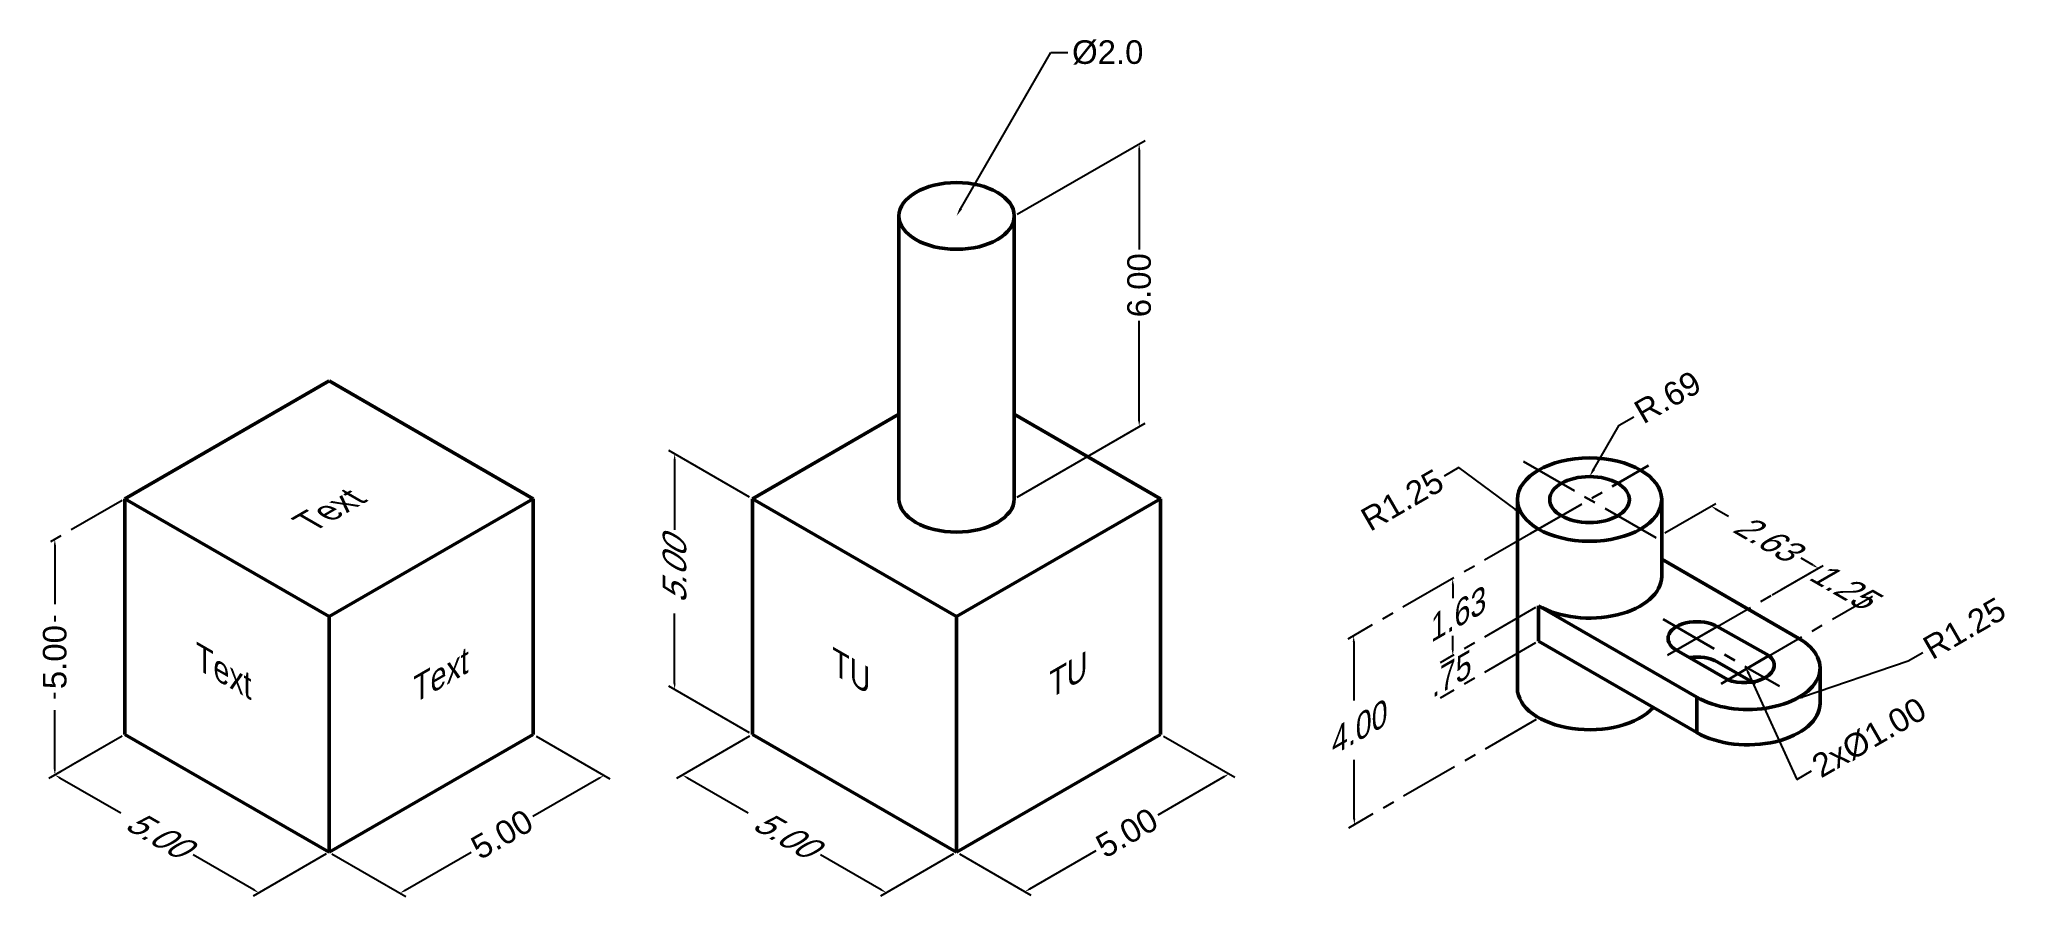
# Model space of a CAD drawing. Header units: inches. Extents: x 8.4 to 50.1, y 7.1 to 25.3.
import ezdxf
from ezdxf import colors
from ezdxf.entities.mleader import LeaderData, LeaderLine
from ezdxf.enums import TextEntityAlignment as Align
from ezdxf.math import Vec2, Vec3

# ---------------------------------------------------------------- set-up
doc = ezdxf.new("R2010")
doc.units = ezdxf.units.IN
doc.header["$MEASUREMENT"] = 0
doc.linetypes.add('CENTER', pattern=[2, 1.25, -0.25, 0.25, -0.25])
doc.linetypes.add('HIDDEN', pattern=[0.375, 0.25, -0.125])
for name, color, linetype, lineweight in [('Center Lines', 7, 'CENTER', 30), ('Dim ASME Y14.5 Small', 7, 'Continuous', 30), ('Hidden Lines', 7, 'HIDDEN', 35), ('Object', 7, 'Continuous', 50)]:
    doc.layers.add(name, color=color, linetype=linetype, lineweight=lineweight)
doc.styles.add('-30 Oblique', font='arial.ttf')
doc.styles.add('0 Oblique', font='arial.ttf')
doc.styles.get("Standard").update_dxf_attribs({"font": 'arial.ttf', "oblique": 30})
doc.dimstyles.new('ASME Y14.5 Small Radii', dxfattribs={"dimtxt": 0.5, "dimasz": 0.125, "dimexe": 0.125, "dimexo": 0.0625, "dimgap": 0.09, "dimtad": 0, "dimzin": 4, "dimdsep": 46, "dimtxsty": 'Standard', "dimcen": -0.09, "dimadec": 0, "dimazin": 0, "dimtfac": 1, "dimtix": 1, "dimtofl": 0, "dimtmove": 2, "dimatfit": 3, "dimfxl": 1, "dimtolj": 1, "dimtzin": 0, "dimarcsym": 0})

# ---------------------------------------------------------------- blocks, each defined once
blk = doc.blocks.new('*D2')
at = {"layer": 'Defpoints', "color": 0, "transparency": 16777216}
for p in [(10.18175835379593, 10.54178878304715), (14.51188537271812, 8.04178878304714), (13.02325327365803, 7.182326639930482)]:
    blk.add_point(p, dxfattribs=at)
at = {"layer": 'Dim ASME Y14.5 Small', "color": 0, "lineweight": -2, "transparency": 16777216}
for p, q in [((10.11925835379593, 10.50570439122279), (8.568126254735837, 9.610157856281782)), ((8.801379430208893, 9.619826639930485), (10.09095781029286, 8.875288215047885)), ((12.91500009818498, 7.244826639930482), (11.62542171810101, 7.989365064813082)), ((14.44938537271812, 8.005704391222789), (12.89825327365804, 7.110157856281779))]:
    blk.add_line(p, q, dxfattribs=at)
at = {"layer": 'Dim ASME Y14.5 Small', "color": 0, "transparency": 16777216}
for points in [[(8.81179609687556, 9.637868835842662), (8.790962763542225, 9.601784444018309), (8.693126254735837, 9.682326639930485)], [(12.92541676485165, 7.262868835842658), (12.90458343151831, 7.226784444018305), (13.02325327365803, 7.182326639930482)]]:
    blk.add_solid(points, dxfattribs=at)
at = {"layer": 'Dim ASME Y14.5 Small', "color": 0, "transparency": 16777216, "insert": (10.85818976419694, 8.432326639930483), "char_height": 0.5, "attachment_point": 5, "rotation": 330}
blk.add_mtext('\\A1;5.00', dxfattribs=at)
blk = doc.blocks.new('*D3')
at = {"layer": 'Defpoints', "color": 0, "transparency": 16777216}
for p in [(18.84201239164031, 10.54178878304714), (20.34704510760095, 9.672857739348077), (14.51188537271812, 8.041788783047142)]:
    blk.add_point(p, dxfattribs=at)
at = {"layer": 'Dim ASME Y14.5 Small', "color": 0, "lineweight": -2, "transparency": 16777216}
for p, q in [((18.90451239164031, 10.50570439122279), (20.47204510760095, 9.600688955699374)), ((20.23879193212789, 9.610357739348077), (18.83625518903602, 8.800602773175646)), ((14.57438537271812, 8.00570439122279), (16.14191808867875, 7.100688955699372)), ((16.12517126415181, 7.235357739348076), (17.52770800724368, 8.045112705520506))]:
    blk.add_line(p, q, dxfattribs=at)
at = {"layer": 'Dim ASME Y14.5 Small', "color": 0, "transparency": 16777216}
for points in [[(20.22837526546122, 9.628399935260253), (20.24920859879456, 9.592315543435902), (20.34704510760095, 9.672857739348077)], [(16.11475459748514, 7.253399935260251), (16.13558793081847, 7.2173155434359), (16.01691808867875, 7.172857739348076)]]:
    blk.add_solid(points, dxfattribs=at)
at = {"layer": 'Dim ASME Y14.5 Small', "color": 0, "transparency": 16777216, "insert": (18.18198159813985, 8.422857739348075), "char_height": 0.5, "attachment_point": 5, "rotation": 29.999999999999993, "style": '-30 Oblique'}
blk.add_mtext('\\A1;5.00', dxfattribs=at)
blk = doc.blocks.new('*D20')
at = {"layer": 'Defpoints', "color": 0, "linetype": 'CENTER', "transparency": 16777216}
for p in [(10.18175835379593, 15.54178878304716), (10.18175835379593, 10.54178878304715), (8.693126254735839, 9.682326639930489)]:
    blk.add_point(p, dxfattribs=at)
at = {"layer": 'Dim ASME Y14.5 Small', "color": 0, "linetype": 'CENTER', "lineweight": -2, "transparency": 16777216}
for p, q in [((10.11925835379593, 15.5057043912228), (8.568126254735837, 14.61015785628179)), ((8.693126254735837, 14.5573266399305), (8.693126254735837, 12.93781670758563)), ((8.693126254735839, 9.807326639930489), (8.693126254735839, 11.42683657227535)), ((10.11925835379593, 10.5057043912228), (8.568126254735839, 9.610157856281786))]:
    blk.add_line(p, q, dxfattribs=at)
at = {"layer": 'Dim ASME Y14.5 Small', "color": 0, "linetype": 'CENTER', "transparency": 16777216}
for points in [[(8.672292921402503, 14.5573266399305), (8.713959588069171, 14.5573266399305), (8.693126254735837, 14.6823266399305)], [(8.672292921402505, 9.807326639930489), (8.713959588069173, 9.807326639930489), (8.693126254735839, 9.682326639930489)]]:
    blk.add_solid(points, dxfattribs=at)
at = {"layer": 'Dim ASME Y14.5 Small', "color": 0, "linetype": 'CENTER', "transparency": 16777216, "insert": (8.693126254735839, 12.18232663993049), "char_height": 0.5, "attachment_point": 5, "rotation": 90, "style": '-30 Oblique'}
blk.add_mtext('\\A1;5.00', dxfattribs=at)
blk = doc.blocks.new('*D38')
at = {"layer": 'Defpoints', "color": 0, "transparency": 16777216}
for p in [(23.49683461963674, 10.54178878304715), (27.82696163855893, 8.04178878304714), (26.33832953949884, 7.18232663993048)]:
    blk.add_point(p, dxfattribs=at)
at = {"layer": 'Dim ASME Y14.5 Small', "color": 0, "lineweight": -2, "transparency": 16777216}
for p, q in [((23.43433461963674, 10.5057043912228), (21.88320252057665, 9.61015785628178)), ((22.11645569604971, 9.619826639930482), (23.40603407613367, 8.875288215047881)), ((26.23007636402579, 7.24482663993048), (24.94049798394182, 7.989365064813081)), ((27.76446163855893, 8.00570439122279), (26.21332953949884, 7.110157856281779))]:
    blk.add_line(p, q, dxfattribs=at)
at = {"layer": 'Dim ASME Y14.5 Small', "color": 0, "transparency": 16777216}
for points in [[(22.12687236271637, 9.637868835842658), (22.10603902938304, 9.601784444018309), (22.00820252057665, 9.682326639930482)], [(26.24049303069246, 7.262868835842657), (26.21965969735912, 7.226784444018307), (26.33832953949884, 7.18232663993048)]]:
    blk.add_solid(points, dxfattribs=at)
at = {"layer": 'Dim ASME Y14.5 Small', "color": 0, "transparency": 16777216, "insert": (24.17326603003775, 8.43232663993048), "char_height": 0.5, "attachment_point": 5, "rotation": 330}
blk.add_mtext('\\A1;5.00', dxfattribs=at)
blk = doc.blocks.new('*D39')
at = {"layer": 'Defpoints', "color": 0, "transparency": 16777216}
for p in [(32.15708865748113, 10.54178878304715), (33.60721916880468, 9.704555541974408), (27.82696163855893, 8.041788783047146)]:
    blk.add_point(p, dxfattribs=at)
at = {"layer": 'Dim ASME Y14.5 Small', "color": 0, "lineweight": -2, "transparency": 16777216}
for p, q in [((32.21958865748113, 10.5057043912228), (33.73221916880468, 9.632386758325705)), ((33.49896599333162, 9.642055541974408), (32.09642925023975, 8.832300575801973)), ((27.88946163855893, 8.005704391222796), (29.40209214988248, 7.132386758325703)), ((29.38534532535554, 7.267055541974407), (30.7878820684474, 8.076810508146835))]:
    blk.add_line(p, q, dxfattribs=at)
at = {"layer": 'Dim ASME Y14.5 Small', "color": 0, "transparency": 16777216}
for points in [[(33.48854932666495, 9.660097737886584), (33.50938265999829, 9.624013346062231), (33.60721916880468, 9.704555541974408)], [(29.37492865868887, 7.285097737886583), (29.3957619920222, 7.24901334606223), (29.27709214988248, 7.204555541974407)]]:
    blk.add_solid(points, dxfattribs=at)
at = {"layer": 'Dim ASME Y14.5 Small', "color": 0, "transparency": 16777216, "insert": (31.44215565934358, 8.454555541974408), "char_height": 0.5, "attachment_point": 5, "rotation": 29.999999999999964, "style": '-30 Oblique'}
blk.add_mtext('\\A1;5.00', dxfattribs=at)
blk = doc.blocks.new('*D40')
at = {"layer": 'Defpoints', "color": 0, "transparency": 16777216}
for p in [(23.49683461963675, 15.54178878304716), (21.84552786858647, 11.49517118028067), (23.49683461963674, 10.54178878304716)]:
    blk.add_point(p, dxfattribs=at)
at = {"layer": 'Dim ASME Y14.5 Small', "color": 0, "lineweight": -2, "transparency": 16777216}
for p, q in [((23.43433461963675, 15.57787317487151), (21.72052786858647, 16.56733996392938)), ((21.84552786858647, 16.37017118028068), (21.84552786858647, 14.88109433051548)), ((21.84552786858647, 11.62017118028067), (21.84552786858647, 13.10924803004588)), ((23.43433461963674, 10.57787317487151), (21.72052786858647, 11.56733996392938))]:
    blk.add_line(p, q, dxfattribs=at)
at = {"layer": 'Dim ASME Y14.5 Small', "color": 0, "transparency": 16777216}
for points in [[(21.82469453525314, 16.37017118028068), (21.8663612019198, 16.37017118028068), (21.84552786858647, 16.49517118028068)], [(21.82469453525314, 11.62017118028067), (21.8663612019198, 11.62017118028067), (21.84552786858647, 11.49517118028067)]]:
    blk.add_solid(points, dxfattribs=at)
at = {"layer": 'Dim ASME Y14.5 Small', "color": 0, "transparency": 16777216, "insert": (21.84552786858647, 13.99517118028067), "char_height": 0.5, "attachment_point": 5, "rotation": 90}
blk.add_mtext('\\A1;5.00', dxfattribs=at)
blk = doc.blocks.new('*D41')
at = {"layer": 'Defpoints', "color": 0, "transparency": 16777216}
for p in [(31.7024920470062, 23.07222052643021), (29.05170650995053, 21.54178878304716), (29.05170650995053, 15.54178878304716)]:
    blk.add_point(p, dxfattribs=at)
at = {"layer": 'Dim ASME Y14.5 Small', "color": 0, "lineweight": -2, "transparency": 16777216}
for p, q in [((29.11420650995053, 21.57787317487151), (31.8274920470062, 23.14438931007891)), ((31.7024920470062, 22.94722052643021), (31.7024920470062, 20.82771059408535)), ((31.7024920470062, 17.19722052643021), (31.7024920470062, 19.31673045877507)), ((29.11420650995053, 15.57787317487151), (31.8274920470062, 17.14438931007891))]:
    blk.add_line(p, q, dxfattribs=at)
at = {"layer": 'Dim ASME Y14.5 Small', "color": 0, "transparency": 16777216}
for points in [[(31.68165871367286, 22.94722052643021), (31.72332538033953, 22.94722052643021), (31.7024920470062, 23.07222052643021)], [(31.68165871367286, 17.19722052643021), (31.72332538033953, 17.19722052643021), (31.7024920470062, 17.07222052643021)]]:
    blk.add_solid(points, dxfattribs=at)
at = {"layer": 'Dim ASME Y14.5 Small', "color": 0, "transparency": 16777216, "insert": (31.70249204700619, 20.07222052643019), "char_height": 0.5, "attachment_point": 5, "rotation": 90, "style": '-30 Oblique'}
blk.add_mtext('\\A1;6.00', dxfattribs=at)
blk = doc.blocks.new('*D42')
at = {"layer": 'Defpoints', "color": 0, "linetype": 'CENTER', "transparency": 16777216}
for p in [(47.13533562193749, 13.40214814408309), (43.53172974308596, 12.57728785504267), (44.61918271762975, 11.94944658745875)]:
    blk.add_point(p, dxfattribs=at)
at = {"layer": 'Dim ASME Y14.5 Small', "color": 0, "linetype": 'CENTER', "lineweight": -2, "transparency": 16777216}
for p, q in [((43.59422974308596, 12.61337224686702), (46.17288264739369, 14.10215819531572)), ((44.68168271762975, 11.9855309792831), (47.26033562193749, 13.4743169277318))]:
    blk.add_line(p, q, dxfattribs=at)
at = {"layer": 'Dim ASME Y14.5 Small', "color": 0, "linetype": 'CENTER', "transparency": 16777216, "insert": (46.5916091346656, 13.71606877787505), "char_height": 0.5, "attachment_point": 5, "rotation": 330}
blk.add_mtext('\\A1;1.25', dxfattribs=at)
blk = doc.blocks.new('*D37')
at = {"layer": 'Defpoints', "color": 0, "linetype": 'CENTER', "transparency": 16777216}
for p in [(43.83755068666472, 15.38385365914169), (42.79389724922503, 14.7813000660952), (45.0715440611781, 13.46630006609522)]:
    blk.add_point(p, dxfattribs=at)
at = {"layer": 'Dim ASME Y14.5 Small', "color": 0, "linetype": 'CENTER', "lineweight": -2, "transparency": 16777216}
for p, q in [((42.85639724922504, 14.81738445791955), (43.96255068666472, 15.45602244279039)), ((43.94580386213778, 15.32135365914169), (44.20684323660321, 15.17064250602497)), ((46.00694432314472, 14.13135365914169), (45.74590494867928, 14.28206481225841)), ((45.1340440611781, 13.50238445791956), (46.24019749861777, 14.14102244279039))]:
    blk.add_line(p, q, dxfattribs=at)
at = {"layer": 'Dim ASME Y14.5 Small', "color": 0, "linetype": 'CENTER', "transparency": 16777216}
for points in [[(43.95622052880444, 15.33939585505386), (43.93538719547111, 15.30331146322951), (43.83755068666472, 15.38385365914169)], [(46.01736098981139, 14.14939585505387), (45.99652765647805, 14.11331146322951), (46.11519749861777, 14.06885365914169)]]:
    blk.add_solid(points, dxfattribs=at)
at = {"layer": 'Dim ASME Y14.5 Small', "color": 0, "linetype": 'CENTER', "transparency": 16777216, "insert": (44.97637409264125, 14.72635365914169), "char_height": 0.5, "attachment_point": 5, "rotation": 330}
blk.add_mtext('\\A1;2.63', dxfattribs=at)
blk = doc.blocks.new('*D43')
at = {"layer": 'Defpoints', "color": 0, "linetype": 'CENTER', "transparency": 16777216}
for p in [(40.17587268493414, 14.89978287915682), (40.17587268493416, 13.26978287915679), (38.35567956675221, 12.21889389239736)]:
    blk.add_point(p, dxfattribs=at)
at = {"layer": 'Dim ASME Y14.5 Small', "color": 0, "linetype": 'CENTER', "lineweight": -2, "transparency": 16777216}
for p, q in [((40.11337268493414, 14.86369848733247), (38.23067956675221, 13.77672510874869)), ((38.35567956675221, 13.7238938923974), (38.35567956675221, 13.43279330621511)), ((40.11337268493416, 13.23369848733244), (38.23067956675221, 12.14672510874866)), ((38.35567956675221, 12.34389389239736), (38.35567956675221, 12.63499447857965))]:
    blk.add_line(p, q, dxfattribs=at)
at = {"layer": 'Dim ASME Y14.5 Small', "color": 0, "linetype": 'CENTER', "transparency": 16777216}
for points in [[(38.33484623341887, 13.7238938923974), (38.37651290008554, 13.7238938923974), (38.35567956675221, 13.8488938923974)], [(38.33484623341887, 12.34389389239736), (38.37651290008554, 12.34389389239736), (38.35567956675221, 12.21889389239736)]]:
    blk.add_solid(points, dxfattribs=at)
at = {"layer": 'Dim ASME Y14.5 Small', "color": 0, "linetype": 'CENTER', "transparency": 16777216, "insert": (38.3556795667522, 13.03389389239737), "char_height": 0.5, "attachment_point": 5, "rotation": 29.999999999999993}
blk.add_mtext('\\A1;1.63', dxfattribs=at)
blk = doc.blocks.new('*D44')
at = {"layer": 'Defpoints', "color": 0, "linetype": 'CENTER', "transparency": 16777216}
for p in [(40.17587268493416, 13.26978287915679), (38.21169155235206, 12.13576237352334), (40.17587268493416, 12.51978287915682)]:
    blk.add_point(p, dxfattribs=at)
at = {"layer": 'Dim ASME Y14.5 Small', "color": 0, "linetype": 'CENTER', "lineweight": -2, "transparency": 16777216}
for p, q in [((40.11337268493416, 13.23369848733244), (38.08669155235206, 12.06359358987464)), ((40.11337268493416, 12.48369848733247), (38.08669155235206, 11.31359358987466))]:
    blk.add_line(p, q, dxfattribs=at)
at = {"layer": 'Dim ASME Y14.5 Small', "color": 0, "linetype": 'CENTER', "transparency": 16777216, "insert": (38.21169155235205, 11.76076237352334), "char_height": 0.5, "attachment_point": 5, "rotation": 29.999999999999993}
blk.add_mtext('\\A1;.75', dxfattribs=at)
blk = doc.blocks.new('*D45')
at = {"layer": 'Defpoints', "color": 0, "linetype": 'CENTER', "transparency": 16777216}
for p in [(40.17587268493413, 14.89978287915681), (40.18980374663467, 10.8918419764769), (36.26733885107179, 8.627205813136824)]:
    blk.add_point(p, dxfattribs=at)
at = {"layer": 'Dim ASME Y14.5 Small', "color": 0, "linetype": 'CENTER', "lineweight": -2, "transparency": 16777216}
for p, q in [((40.11349748141988, 14.86377053861711), (36.12865738234278, 12.56312203473732)), ((36.25384226987773, 12.51014747091225), (36.25899025965011, 11.02908025443977)), ((40.12742854312042, 10.8558296359372), (36.14258844404331, 8.555181132057413)), ((36.26690437056533, 8.752205058041302), (36.26175638079295, 10.23327227451379))]:
    blk.add_line(p, q, dxfattribs=at)
at = {"layer": 'Dim ASME Y14.5 Small', "color": 0, "linetype": 'CENTER', "transparency": 16777216}
for points in [[(36.27467547736181, 12.51021988433), (36.23300906239365, 12.51007505749451), (36.25340778937127, 12.63514671581673)], [(36.28773757804941, 8.752277471459045), (36.24607116308125, 8.752132644623556), (36.26733885107179, 8.627205813136824)]]:
    blk.add_solid(points, dxfattribs=at)
at = {"layer": 'Dim ASME Y14.5 Small', "color": 0, "linetype": 'CENTER', "transparency": 16777216, "insert": (36.26037332022153, 10.63117626447677), "char_height": 0.5, "attachment_point": 5, "rotation": 29.999999999999993}
blk.add_mtext('\\A1;4.00', dxfattribs=at)

msp = doc.modelspace()

# ---------------------------------------------------------------- linework, layer by layer
at = {"layer": 'Center Lines', "linetype": 'CENTER'}
for p, q in [((42.67002584783332, 14.70978287915681), (39.79301663225286, 16.37082492423322)), ((40.0088983885874, 14.80338022421329), (42.50791049074195, 16.24618553410034)), ((42.82295086002765, 12.98650153397232), (45.28834923090915, 11.5631031208842)), ((42.91523399584037, 12.22135386941617), (44.14822549033154, 12.93322184066917)), ((45.06609114900945, 12.21334231694622), (44.05180190523244, 11.61441291417909))]:
    msp.add_line(p, q, dxfattribs=at)
at = {"layer": 'Hidden Lines', "linetype": 'CENTER'}
msp.add_line((45.70111476107886, 12.57978287915681), (42.78933552890416, 14.26089940267364), dxfattribs=at)
at = {"layer": 'Object'}
for p, q in [((26.60221676716735, 15.54178878304715), (26.60221676716735, 21.54178878304715)), ((29.05170650995052, 15.54178878304715), (29.05170650995052, 21.54178878304715)), ((14.51188537271812, 18.04178878304715), (10.18175835379592, 15.54178878304715)), ((18.84201239164031, 15.54178878304714), (14.51188537271812, 18.04178878304715)), ((26.60221676716735, 17.3346820018606), (23.49683461963674, 15.54178878304715)), ((32.15708865748113, 15.54178878304714), (29.05170650995051, 17.3346820018606)), ((10.18175835379592, 15.54178878304715), (10.18175835379593, 10.54178878304715)), ((14.51188537271812, 13.04178878304714), (10.18175835379592, 15.54178878304715)), ((14.51188537271812, 13.04178878304714), (18.84201239164031, 15.54178878304714)), ((18.84201239164031, 10.54178878304714), (18.84201239164031, 15.54178878304714)), ((23.49683461963674, 15.54178878304715), (23.49683461963674, 10.54178878304715)), ((27.82696163855894, 13.04178878304714), (23.49683461963674, 15.54178878304715)), ((27.82696163855894, 13.04178878304714), (32.15708865748113, 15.54178878304714)), ((32.15708865748113, 10.54178878304714), (32.15708865748113, 15.54178878304714)), ((39.72747335042519, 11.52478287915681), (39.72747335042519, 15.52478287915681)), ((42.78933552890416, 13.8947828791568), (42.78933552890416, 15.52478287915681)), ((45.70111476107886, 12.57978287915681), (42.78933552890416, 14.26089940267364)), ((14.51188537271812, 8.041788783047142), (14.51188537271812, 13.04178878304714)), ((27.82696163855894, 8.04178878304714), (27.82696163855894, 13.04178878304714)), ((43.53605125161776, 11.32978287915678), (40.17587268493411, 13.26978287915681)), ((40.17587268493416, 13.2697828791568), (40.17587268493416, 12.51978287915681)), ((45.06609114900945, 12.21334231694622), (43.96906395350997, 12.82978287915682)), ((43.53605125161778, 10.57978287915681), (40.17587268493416, 12.51978287915681)), ((44.18557030445609, 11.70478287915681), (43.10303854972553, 12.32978287915682)), ((44.77707665540218, 11.61327652821071), (43.96906395350997, 12.07978287915681)), ((46.14951409558779, 11.20478287915681), (46.14951409558779, 11.95478287915681)), ((43.53605125161776, 11.32978287915681), (43.53605125161776, 10.57978287915681)), ((10.18175835379593, 10.54178878304715), (14.51188537271812, 8.041788783047142)), ((14.51188537271812, 8.041788783047142), (18.84201239164031, 10.54178878304714)), ((23.49683461963674, 10.54178878304715), (27.82696163855894, 8.04178878304714)), ((27.82696163855894, 8.04178878304714), (32.15708865748113, 10.54178878304714))]:
    msp.add_line(p, q, dxfattribs=at)
for centre, major_axis, ratio in [((27.82696163855893, 21.54178878304715), (-1.224744871391589, 0), 0.5773502691896261), ((41.25840443966467, 15.52478287915683), (-1.530931089239486, 0), 0.5773502691896258), ((41.25840443966467, 15.52478287915683), (-0.8450739612601962, 0), 0.5773502691896261)]:
    msp.add_ellipse(centre, major_axis=major_axis, ratio=ratio, dxfattribs=at)
for centre, major_axis, ratio, start_param, end_param in [((27.82696163855893, 15.54178878304715), (-1.224744871391589, 0), 0.5773502691896261, 0, 3.141592653589793), ((41.25840443966467, 13.8947828791568), (-1.530931089239486, 0), 0.5773502691896258, 0.7853981633974384, 3.141592653589793), ((43.53605125161775, 12.57978287915682), (-0.6123724356957945, 0), 0.5773502691896247, 3.926990816987229, 7.068583470577023), ((44.6185830063483, 11.95478287915681), (-1.530931089239486, 0), 0.5773502691896258, 0.7853981633974432, 3.926990816987245), ((43.53605125161775, 11.82978287915682), (-0.6123724356957945, 0), 0.5773502691896247, 3.926990816987233, 4.974188368183824), ((44.55939552181705, 11.99761091734047), (-0.618836262486677, -0.01855142504132111), 0.5781656549563479, 0.9049715823343825, 3.735976188930395), ((41.25840443966467, 11.52478287915681), (-1.530931089239486, 0), 0.5773502691896258, 0, 2.656696753677032), ((44.6185830063483, 11.20478287915681), (-1.530931089239486, 0), 0.5773502691896258, 7.068583470577027, 9.42477796076938)]:
    msp.add_ellipse(centre, major_axis=major_axis, ratio=ratio, start_param=start_param, end_param=end_param, dxfattribs=at)

# ---------------------------------------------------------------- texts
for s, rotation, oblique, p in [('Text', 30, 329.9999999999999, (14.76654619720826, 15.16481936902177)), ('Text', 329.9999999999999, 329.9999999999999, (12.27903145162167, 11.60165774552884)), ('Text', 30, 30.00000000000001, (16.88552120377223, 11.52249944147366)), ('TU', 329.9999999999999, 329.9999999999999, (25.59410771746249, 11.60165774552884)), ('TU', 30, 30.00000000000001, (30.20059746961305, 11.52249944147366))]:
    msp.add_text(s, height=0.5, rotation=rotation, dxfattribs=dict(at, oblique=oblique)).set_placement(p, align=Align.CENTER)

# ---------------------------------------------------------------- dimensions: what is measured, and where the dimension line sits
at = {"layer": 'Dim ASME Y14.5 Small'}
for p1, p2, distance, override, picture, middle in [((29.05170650995052, 15.54178878304715), (29.05170650995052, 21.54178878304715), -2.650785537055679, {"dimtxsty": '-30 Oblique'}, '*D41', (31.70249204700619, 20.07222052643019)), ((23.49683461963674, 15.54178878304715), (23.49683461963674, 10.54178878304715), -1.6513067510502708, {"dimtxsty": 'Standard'}, '*D40', (21.84552786858647, 13.99517118028067))]:
    dim = msp.add_aligned_dim(p1=p1, p2=p2, distance=distance, dimstyle='ASME Y14.5 Small Radii', override=override, dxfattribs=at)
    dim.commit()
    dim.dimension.update_dxf_attribs({"geometry": picture, "text_midpoint": middle})
at = {"layer": 'Dim ASME Y14.5 Small', "linetype": 'CENTER'}
dim = msp.add_aligned_dim(p1=(10.18175835379592, 15.54178878304715), p2=(10.18175835379593, 10.54178878304715), distance=-1.4886320990600923, dimstyle='ASME Y14.5 Small Radii', override={"dimtxsty": '-30 Oblique'}, dxfattribs=at)
dim.commit()
dim.dimension.update_dxf_attribs({"geometry": '*D20', "text_midpoint": (8.693126254735839, 12.18232663993049)})
for p1, p2, distance, picture, middle, turn in [((45.0715440611781, 13.46630006609521), (42.79389724922504, 14.78130006609521), -1.0436534374396846, '*D37', (44.97637409264125, 14.72635365914169), 329.9999999999999), ((40.17587268493413, 14.89978287915681), (40.17587268493414, 13.26978287915679), -1.8201931181819424, '*D43', (38.3556795667522, 13.03389389239737), 30), ((40.17587268493414, 12.51978287915682), (40.17587268493414, 13.26978287915679), 1.964181132582084, '*D44', (38.21169155235205, 11.76076237352334), 30)]:
    dim = msp.add_aligned_dim(p1=p1, p2=p2, distance=distance, dimstyle='ASME Y14.5 Small Radii', dxfattribs=at)
    dim.commit()
    dim.dimension.update_dxf_attribs({"geometry": picture, "text_midpoint": middle, "text_rotation": turn})
for p1, p2, distance, text, picture, middle, turn in [((40.17587268493413, 14.89978287915681), (40.18980374663466, 10.8918419764769), -3.9303127230151067, '4.00', '*D45', (36.26037332022153, 10.63117626447677), 30), ((43.53172974308595, 12.57728785504267), (44.61918271762975, 11.94944658745874), 2.5161529043077664, '1.25', '*D42', (46.5916091346656, 13.71606877787505), 329.9999999999999)]:
    dim = msp.add_aligned_dim(p1=p1, p2=p2, distance=distance, text=text, dimstyle='ASME Y14.5 Small Radii', dxfattribs=at)
    dim.commit()
    dim.dimension.update_dxf_attribs({"geometry": picture, "text_midpoint": middle, "text_rotation": turn})
at = {"layer": 'Dim ASME Y14.5 Small'}
dim = msp.add_aligned_dim(p1=(10.18175835379593, 10.54178878304715), p2=(14.51188537271812, 8.041788783047142), distance=-1.4886320990600914, dimstyle='ASME Y14.5 Small Radii', dxfattribs=at)
dim.commit()
dim.dimension.update_dxf_attribs({"geometry": '*D2', "text_midpoint": (10.85818976419694, 8.432326639930483), "text_rotation": 329.9999999999999})
dim = msp.add_aligned_dim(p1=(14.51188537271812, 8.041788783047142), p2=(18.84201239164031, 10.54178878304714), distance=-1.5050327159606363, text='5.00', dimstyle='ASME Y14.5 Small Radii', override={"dimtxsty": '-30 Oblique'}, dxfattribs=at)
dim.commit()
dim.dimension.update_dxf_attribs({"geometry": '*D3', "text_midpoint": (18.18198159813985, 8.422857739348075), "text_rotation": 30})
dim = msp.add_aligned_dim(p1=(23.49683461963674, 10.54178878304715), p2=(27.82696163855893, 8.041788783047146), distance=-1.4886320990600956, dimstyle='ASME Y14.5 Small Radii', dxfattribs=at)
dim.commit()
dim.dimension.update_dxf_attribs({"geometry": '*D38', "text_midpoint": (24.17326603003775, 8.43232663993048)})
dim = msp.add_aligned_dim(p1=(27.82696163855893, 8.041788783047146), p2=(32.15708865748113, 10.54178878304715), distance=-1.4501305113235503, text='5.00', dimstyle='ASME Y14.5 Small Radii', override={"dimtxsty": '-30 Oblique'}, dxfattribs=at)
dim.commit()
dim.dimension.update_dxf_attribs({"geometry": '*D39', "text_midpoint": (31.44215565934358, 8.454555541974408)})

# ---------------------------------------------------------------- leaders
ml = msp.add_multileader_mtext('Standard', dxfattribs=at)
ml.set_content('%%C2.0', color=256, style='0 Oblique')
ml.set_leader_properties()
ml.build(insert=Vec2(0, 0))
ml.multileader.update_dxf_attribs({"dogleg_length": 0.36, "arrow_head_size": 0.18})
ctx = ml.context
ctx.base_point, ctx.char_height, ctx.arrow_head_size, ctx.landing_gap_size, ctx.plane_origin = Vec3(30.18836438724482, 25.00832003017911), 0.5, 0.18, 0.09, Vec3(27.82696163855893, 21.54178878304715)
notes = []
notes.append((ctx, [(0, (1, 1, 0), (29.82836438724482, 25.00832003017911), (1, 0), 0.36, [(0, [(27.82696163855893, 21.54178878304715)], 0, [])])]))
ctx.mtext.insert, ctx.mtext.flow_direction = Vec3(30.27836438724482, 25.26838142172072), 5
at = {"layer": 'Dim ASME Y14.5 Small', "linetype": 'CENTER'}
ml = msp.add_multileader_mtext('Standard', dxfattribs=at)
ml.set_content('R.69', color=256, style='-30 Oblique')
ml.set_leader_properties()
ml.build(insert=Vec2(0, 0))
ml.multileader.update_dxf_attribs({"dogleg_length": 0.36, "arrow_head_size": 0.18})
ctx = ml.context
ctx.base_point, ctx.char_height, ctx.arrow_head_size, ctx.landing_gap_size, ctx.plane_origin, ctx.plane_x_axis, ctx.plane_y_axis = Vec3(42.19959320517426, 17.28287331955117), 0.5, 0.18, 0.09, Vec3(41.25840443966467, 16.01268655817553), Vec3(0.8660254037844387, 0.4999999999999999), Vec3(-0.4999999999999999, 0.8660254037844387)
notes.append((ctx, [(0, (1, 1, 0), (41.88782405981186, 17.10287331955117), (0.8660254037844388, 0.4999999999999999), 0.3600000000000002, [(0, [(41.25840443966467, 16.01268655817555)], 0, [])])]))
ctx.mtext.insert, ctx.mtext.text_direction, ctx.mtext.rotation, ctx.mtext.flow_direction = Vec3(42.15040384076452, 17.54807179790087), Vec3(0.8660254037844387, 0.4999999999999999), 0.5235987755982988, 5
ml = msp.add_multileader_mtext('Standard', dxfattribs=at)
ml.set_content('R1.25', color=256, style='-30 Oblique')
ml.set_leader_properties()
ml.build(insert=Vec2(0, 0))
ml.multileader.update_dxf_attribs({"dogleg_length": 0.36, "arrow_head_size": 0.18})
ctx = ml.context
ctx.base_point, ctx.char_height, ctx.arrow_head_size, ctx.landing_gap_size, ctx.plane_origin, ctx.plane_x_axis, ctx.plane_y_axis = Vec3(36.42056625760824, 15.01417427212486), 0.5, 0.18, 0.09, Vec3(39.82427428923693, 15.21547143328923), Vec3(0.8660254037844387, 0.4999999999999999), Vec3(-0.4999999999999999, 0.8660254037844387)
ctx.text_align_type = 2
notes.append((ctx, [(0, (1, 1, 0), (38.48246102223152, 16.20460976952079), (-0.8660254037844388, -0.4999999999999999), 0.3600000000000002, [(0, [(39.8242742892387, 15.2154714332865)], 0, [])])]))
ctx.mtext.insert, ctx.mtext.text_direction, ctx.mtext.rotation, ctx.mtext.alignment, ctx.mtext.flow_direction = Vec3(37.96561793977818, 16.19980824787049), Vec3(0.8660254037844387, 0.4999999999999999), 0.5235987755982988, 3, 5
ml = msp.add_multileader_mtext('Standard', dxfattribs=at)
ml.set_content('R1.25', color=256, style='-30 Oblique')
ml.set_leader_properties()
ml.build(insert=Vec2(0, 0))
ml.multileader.update_dxf_attribs({"dogleg_length": 0.36, "arrow_head_size": 0.18})
ctx = ml.context
ctx.base_point, ctx.char_height, ctx.arrow_head_size, ctx.landing_gap_size, ctx.plane_origin, ctx.plane_x_axis, ctx.plane_y_axis = Vec3(48.32822958266114, 12.28158240654635), 0.5, 0.18, 0.09, Vec3(45.60568902918394, 11.27916669134956), Vec3(0.8660254037844387, 0.4999999999999999), Vec3(-0.4999999999999999, 0.8660254037844387)
notes.append((ctx, [(0, (1, 1, 0), (48.01646043729875, 12.10158240654635), (0.8660254037844388, 0.4999999999999999), 0.3600000000000002, [(0, [(45.60568902918376, 11.27916669134947)], 0, [])])]))
ctx.mtext.insert, ctx.mtext.text_direction, ctx.mtext.rotation, ctx.mtext.flow_direction = Vec3(48.2790402182514, 12.54678088489604), Vec3(0.8660254037844387, 0.4999999999999999), 0.5235987755982988, 5
ml = msp.add_multileader_mtext('Standard', dxfattribs=at)
ml.set_content('2x%%C1.00', color=256, style='-30 Oblique')
ml.set_leader_properties()
ml.build(insert=Vec2(0, 0))
ml.multileader.update_dxf_attribs({"dogleg_length": 0.36, "arrow_head_size": 0.18})
ctx = ml.context
ctx.base_point, ctx.char_height, ctx.arrow_head_size, ctx.landing_gap_size, ctx.plane_origin, ctx.plane_x_axis, ctx.plane_y_axis = Vec3(45.97174129983522, 9.767609360555854), 0.5, 0.18, 0.09, Vec3(44.6185830063483, 11.95478287915681), Vec3(0.8660254037844387, 0.4999999999999999), Vec3(-0.4999999999999999, 0.8660254037844387)
notes.append((ctx, [(0, (1, 1, 0), (45.65997215447283, 9.587609360555854), (0.8660254037844388, 0.4999999999999999), 0.3600000000000002, [(0, [(44.55939552181705, 11.99761091734047)], 0, [])])]))
ctx.mtext.insert, ctx.mtext.text_direction, ctx.mtext.rotation, ctx.mtext.flow_direction = Vec3(45.91965289040502, 10.03782913217442), Vec3(0.8660254037844387, 0.4999999999999999), 0.5235987755982988, 5
for ctx, leaders in notes:
    for number, flags, end, landing, length, lines in leaders:
        leader = LeaderData()
        leader.index, (leader.has_last_leader_line, leader.has_dogleg_vector, leader.attachment_direction) = number, flags
        leader.last_leader_point, leader.dogleg_vector, leader.dogleg_length = Vec3(end), Vec3(landing), length
        for number, points, colour, breaks in lines:
            line = LeaderLine()
            line.index, line.vertices, line.color, line.breaks = number, Vec3.list(points), colors.encode_raw_color(colour), breaks
            leader.lines.append(line)
        ctx.leaders.append(leader)

doc.saveas('drawing.dxf')
